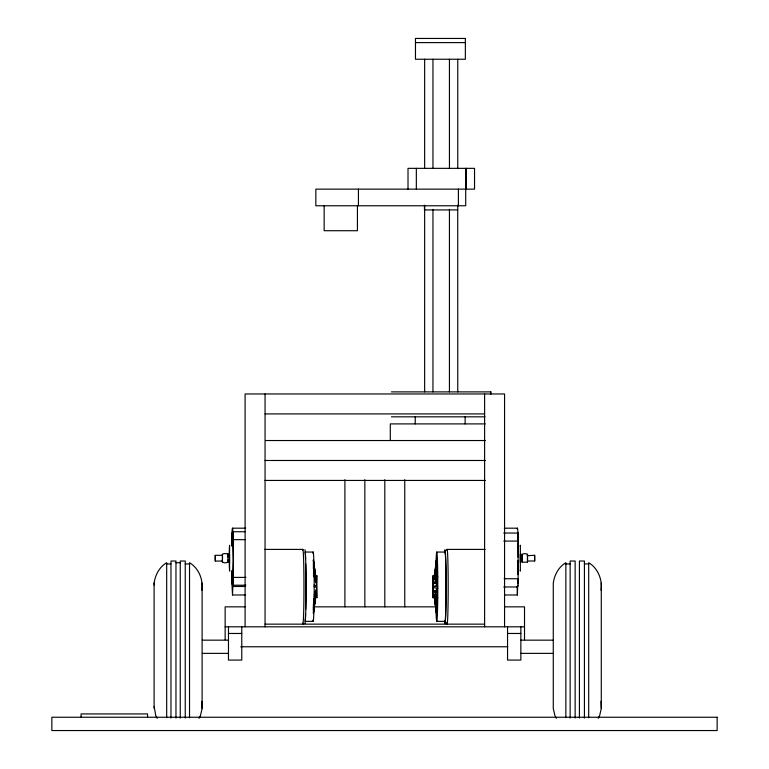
<?xml version="1.0" encoding="UTF-8"?>
<svg xmlns="http://www.w3.org/2000/svg" width="769" height="769" viewBox="0 0 769 769"><rect width="100%" height="100%" fill="white"/><g stroke="black" fill="none" stroke-linecap="round" stroke-linejoin="round"><path stroke-width="1.15" d="M437.09 586.189L434.716 586.189L434.716 587.901L437.599 588.4L437.061 581.95M436.715 606.847L436.754 614.787M436.754 567.647L436.754 558.64L436.802 567.695M436.763 606.895L436.763 614.777L434.398 597.888M231.796 582.152L231.796 581.018M245.878 585.209L233.094 585.209L232.978 583.142L232.517 594.985L245.301 594.985M436.417 586.372L436.465 581.46L436.446 582.796M518.056 582.085L517.989 586.382L517.922 585.728M227.884 561.735L227.941 562.543L228.085 557.477M490.651 394.257L490.67 391.882L490.67 394.257M231.671 546.057L231.834 533.004L231.93 534.916A21.849 0.654 -90 0 1 232.334 528.87L232.459 528.188L245.657 528.188M231.863 581.518L231.69 571.569M313.387 568.685L313.435 560.168L315.674 576.577L315.626 575.971M437.532 597.436L437.513 598.993L434.677 592.063L434.696 590.505L437.071 590.505L437.532 597.436L434.696 590.505M437.042 592.63L437.071 590.621M229.2 553.593L229.547 545.269L229.575 571.088L229.21 563.475M434.437 598.417L436.436 612.653L436.475 606.02M436.532 601.271L436.581 597.715M436.907 573.809L436.936 577.125M436.994 570.954L437.08 560.764L434.543 576.885L437.08 560.822M518.056 582.652C517.902 587.564 517.922 576.173 518.056 581.518M228.066 559.659C230.046 563.619 221.385 563.773 222.337 560.678M437.052 592.063L437.09 587.901L437.599 588.4M231.863 580.98C232.046 577.115 231.988 587.603 231.863 582.652M233.151 579.701L233.094 578.653L233.094 583.046L233.276 572.396A30.001 0.894 -90 0 0 233.247 542.405L233.094 531.735L232.997 533.849A21.868 0.654 90 0 0 232.584 528.62L232.459 528.188M518.123 582.152L518.114 533.071L503.685 533.004M437.35 606.549L437.311 607.721L434.629 594.245L437.35 606.549L437.032 595.36M231.882 544.25L231.921 542.866L231.988 545.125M313.79 605.318L313.752 606.568L315.799 593.735L313.79 605.318L313.569 598.369M222.337 555.795C221.011 552.642 229.249 552.969 228.057 555.689M232.046 571.021L231.95 574.654L231.863 570.838M232.2 571.127L232.43 582.614L232.449 571.031M313.617 569.05L313.714 565.696L315.78 579.172L313.714 565.696M313.502 575.818L313.752 566.868M527.39 555.689C528.726 552.767 521.718 553.401 521.882 554.958M436.167 566.743L436.206 565.696M437.052 578.519L437.359 566.955L434.639 579.682L437.388 568.099M517.922 545.125L517.998 542.866L518.162 557.083L517.816 556.737M157.184 718.294L155.732 715.564L154.175 706.461M201.853 590.265C203.41 579.749 198.825 568.214 189.53 562.706L189.53 717.737M601.022 590.265C602.579 579.749 597.994 568.214 588.698 562.706L588.698 717.737M227.874 554.785L227.97 553.815L228.066 556.583M227.884 555.035L227.97 554.189M233.18 539.655L245.186 539.655M436.6 576.788L436.773 575.443L436.917 576.885L436.879 576.221M521.882 554.622C522.189 552.411 522.18 564.34 521.872 561.581M436.436 560.784L436.484 560.168L436.571 568.07M313.483 612.653L315.694 596.533L313.483 612.653L313.396 606.722M215.233 555.401L215.262 561.053L222.433 561.053L222.52 557.429L222.433 555.305L215.262 555.305L215.282 560.957M527.438 555.689L534.657 555.305L534.676 560.957L527.476 561.053L527.505 555.401M436.619 576.519L436.657 576M437.551 577.548L437.08 583.546L434.706 583.546L434.687 581.95L437.532 575.952L437.551 577.548L434.706 583.546M437.032 613.239L434.523 596.84L437.032 613.239L436.975 603.607M520.219 546.105L520.363 545.269L520.344 571.088L520.248 570.55M229.508 554.18L229.547 562.543L229.479 561.735M527.496 554.209L527.496 562.168L521.968 562.168L522.084 556.621M520.305 554.084L520.334 562.504M313.31 613.652L315.521 597.888M434.283 575.971L436.484 560.168M434.418 575.577L436.754 558.64M518.085 533.004L517.989 534.916A21.849 0.654 -90 0 0 517.585 528.87L517.46 528.188L504.253 528.188M314.117 604.732L314.483 602.483M314.848 600.224L315.213 597.965M313.435 609.855L313.8 607.597M314.165 605.347L315.444 597.446M434.543 575.76L435.648 569.05M435.244 572.463L435.61 570.223M154.108 708.528L154.108 583.046C155.213 574.943 159.471 566.907 166.681 562.706L166.681 717.737M202.112 583.046L202.112 708.528L200.478 715.564L199.027 718.294M601.281 583.046L601.281 708.528L599.647 715.564L598.195 718.294M534.657 555.305L534.676 560.957M517.46 528.188L517.326 528.62A21.868 0.654 -90 0 0 517.22 528.976M504.618 594.985L517.393 594.985L517.652 586.978L503.714 586.978M314.271 594.87L315.857 589.871L314.252 596.465M232.411 533.974L232.171 545.827M232.565 582.393L233.218 560.159L232.546 533.744L232.526 545.356M222.424 562.168L222.452 554.189M415.471 42.612L465.36 42.612M457.728 209.927L424.459 209.927L424.459 205.179M391.402 391.882L490.997 391.882M265.055 413.914L484.605 413.914M391.402 416.827L485.047 416.827M485.335 423.902L390.296 423.902L390.296 440.531M265.516 440.531L485.345 440.531M265.055 460.487L485.345 460.487M265.055 480.442L485.345 480.442M233.094 531.735L245.1 531.735M503.762 541.078L518.162 541.078M264.767 549.402L302.871 549.402M447.039 549.402L485.152 549.402M313.156 552.055L304.928 552.055A34.653 1.038 90 0 1 305.562 559.207M436.763 552.055L444.991 552.055M175.966 562.725L180.254 562.725M166.681 563.946L170.968 563.946M185.252 563.946L189.53 563.946M565.849 563.946L570.137 563.946M584.421 563.946L588.698 563.946M233.17 577.404L245.945 577.404M504.137 578.73L518.075 578.73M232.757 586.478L245.542 586.478M245.1 606.847L225.144 606.847L225.144 639.721M313.569 606.847L436.09 606.847M504.56 606.847L524.516 606.847L524.516 639.721M313.156 621.362L304.928 621.362A34.653 1.038 90 0 0 305.562 614.191M436.754 621.362L444.991 621.362M265.055 624.149L484.605 624.149M225.144 626.812L524.516 626.812M228.47 633.464L241.774 633.464M507.55 633.464L520.853 633.464M202.334 640.164L228.47 640.164M520.853 640.164L552.93 640.164M240.707 646.767L507.751 646.767M202.334 653.371L228.47 653.371M520.853 653.371L552.93 653.371M434.716 586.189L437.599 586.689M313.992 585.017L315.867 585.517L315.867 587.228L314.002 586.728M521.94 554.189L522.055 555.795M527.496 562.168L527.409 561.322M517.806 560.39L517.97 574.626M556.352 718.294L554.901 715.564L553.276 708.528L553.276 583.046C554.382 574.943 558.64 566.907 565.849 562.706L565.849 717.737M233.094 585.209L233.218 579.595M232.517 594.985L231.853 582.085M314.252 577.135L315.848 582.912L313.915 574.424L313.935 575.827M517.393 594.985L517.153 586.478M435.321 600.685L435.725 603.002M434.754 598.455L435.562 603.088M314.127 568.474L314.502 570.675M314.867 572.876L315.232 575.077M314.079 569.175L314.454 571.377M314.819 573.578L315.194 575.779M313.319 559.765L315.55 575.529L313.425 560.937M434.389 597.715L436.436 612.653M313.435 560.168L313.483 560.784M601.022 701.309L601.281 708.528M201.853 701.309L202.112 708.528M154.108 583.046L154.175 585.113M313.675 604.251L313.752 606.568M436.417 573.53L436.513 576.885M437.032 597.657L437.128 601.012M436.465 592.053L436.427 589.294M313.416 603.646L313.521 611.941M437.061 582.056L437.08 583.431M436.638 573.712L436.619 576.577M436.85 597.446L436.955 601.348M436.436 589.986L436.456 591.361M228.076 556.381L228.076 557.592M233.17 536.003C233.017 529.591 233.209 542.539 233.045 536.137M231.892 537.291C231.729 530.966 231.93 543.856 231.757 537.425M584.421 718.073L584.421 561.024L579.422 561.024L579.422 718.073M575.135 718.073L575.135 561.024L570.137 561.024L570.137 718.073M520.853 626.812L520.853 660.071L507.55 660.071L507.55 626.812M504.56 626.812L504.56 393.959L245.1 393.959L245.1 626.812M484.605 393.959L484.605 626.812M466.225 168.344L466.225 189.136M465.851 168.344L465.851 189.136M465.706 189.136L465.706 205.765L315.848 205.765L315.848 189.136L474.54 189.136L474.54 168.344L408.012 168.344L408.012 189.136M465.139 416.769L465.139 423.902M458.401 189.136L458.401 205.765M457.757 59.242L457.757 168.517M457.728 205.179L457.757 391.882M449.442 59.242L449.442 168.517M449.442 209.351L449.442 391.882M432.966 59.242L432.957 168.517M432.966 209.351L432.957 391.882M424.651 59.242L424.642 168.517M424.651 205.746L424.642 391.882M416.337 168.344L416.337 189.136M415.241 416.769L415.241 423.902M404.763 479.683L404.763 606.847M384.808 479.683L384.808 606.847M364.852 479.683L364.852 606.847M358.431 189.136L358.431 205.765M357.422 205.765L357.422 230.719L324.162 230.719L324.162 205.765M344.897 479.683L344.897 606.847M265.055 393.959L265.055 626.812M241.774 626.812L241.774 660.071L228.47 660.071L228.47 626.812M185.252 718.073L185.252 561.024L180.254 561.024L180.254 718.073M175.966 718.073L175.966 561.024L170.968 561.024L170.968 718.073M147.552 717.246L147.552 713.92L81.072 713.92L81.072 717.246M444.549 552.767A36.96 1.105 -90 0 1 446.087 584.584A36.96 1.105 -90 0 1 444.665 622.102M446.827 550.364A37.325 1.115 -90 0 1 448.192 587.929A37.325 1.115 -90 0 1 446.751 622.419M444.857 552.353A34.653 1.038 -90 0 1 446.02 586.728A34.653 1.038 -90 0 1 444.847 621.064M435.936 565.6A34.653 1.038 -90 0 1 437.474 561.687A34.653 1.038 -90 0 1 437.426 613.258A34.653 1.038 -90 0 1 435.898 605.943M304.899 549.768A36.96 1.105 -90 0 1 306.033 585.603A36.96 1.105 -90 0 1 304.966 623.649M302.582 550.364A37.325 1.115 -90 0 1 303.957 586.709A37.325 1.115 -90 0 1 302.582 623.053M305.706 563.85A34.653 1.038 90 0 1 305.706 609.548M312.887 553.238A34.653 1.038 -90 0 1 314.194 586.689A34.653 1.038 -90 0 1 312.887 620.179M436.725 597.83L436.715 601.214L436.725 597.83M316.482 584.123L316.828 597.974L316.809 575.443L316.482 584.123M432.774 583.469L433.091 597.974L433.11 575.443L432.774 583.469M518.027 536.724L518.085 539.55L518.095 535.166L518.027 536.724M465.36 38.45L415.471 38.45L415.471 59.242L465.36 59.242L465.36 38.45M717.141 717.246L51.859 717.246L51.859 730.55L717.141 730.55L717.141 717.246"/></g></svg>
